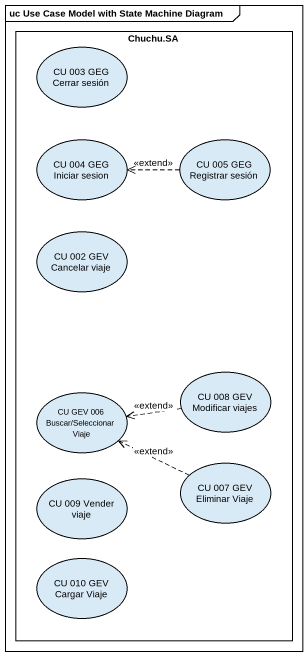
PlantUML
@startuml
mainframe uc Use Case Model with State Machine Diagram
rectangle "Chuchu.SA" as Chuchu_SA {
  usecase "CU 003 GEG Cerrar sesión" as CU_003_GEG_Cerrar_sesión
  usecase "CU 004 GEG Iniciar sesion" as CU_004_GEG_Iniciar_sesion
  usecase "CU 005 GEG Registrar sesión" as CU_005_GEG_Registrar_sesión
  usecase "CU 002 GEV Cancelar viaje" as CU_002_GEV_Cancelar_viaje
  usecase "CU GEV 006 Buscar/Seleccionar Viaje" as CU_GEV_006_Buscar
  usecase "CU 008 GEV Modificar viajes" as CU_008_GEV_Modificar_viajes
  usecase "CU 007 GEV Eliminar Viaje" as CU_007_GEV_Eliminar_Viaje
  usecase "CU 009 Vender viaje" as CU_009_Vender_viaje
  usecase "CU 010 GEV Cargar Viaje" as CU_010_GEV_Cargar_Viaje
}
CU_005_GEG_Registrar_sesión .left.> CU_004_GEG_Iniciar_sesion : <<extend>>
CU_008_GEV_Modificar_viajes .left.> CU_GEV_006_Buscar : <<extend>>
CU_007_GEV_Eliminar_Viaje .left.> CU_GEV_006_Buscar : <<extend>>
@enduml
